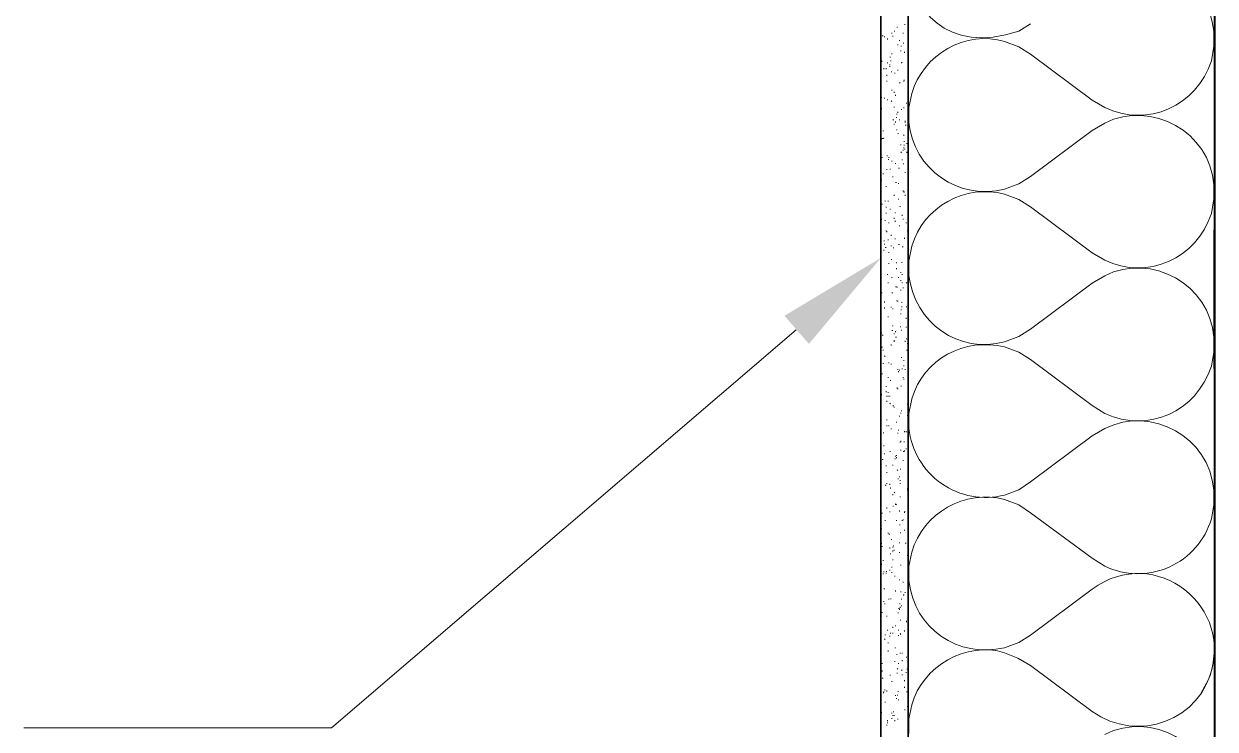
# Model space of a CAD drawing. Header units: inches. Extents: x 5 to 516, y -193 to 129.
# Drawn here: x 47.761 to 49.547, y -181.711 to -180.654 of the extents above; entities that cross this region are included whole.
import ezdxf

# ---------------------------------------------------------------- set-up
doc = ezdxf.new("R2010")
doc.units = ezdxf.units.IN
doc.header["$MEASUREMENT"] = 0
doc.layers.add('PDF7_Geometry', color=7, linetype='Continuous')
doc.layers.add('PDF7_Solid Fills', color=7, linetype='Continuous')

msp = doc.modelspace()

# ---------------------------------------------------------------- linework, layer by layer
at = {"layer": 'PDF7_Geometry', "lineweight": 35}
for points in [[(49.545775, -172.2280057), (49.545775, -190.8946738), (49.5868862, -190.8946738), (49.5868862, -172.2280057)], [(49.045775, -177.4357839), (49.045775, -182.0613398), (49.0868861, -182.0613398), (49.0868861, -177.4357839)]]:
    msp.add_lwpolyline(points, close=True, dxfattribs=at)
at = {"layer": 'PDF7_Geometry', "lineweight": 15}
for points in [[(49.5468861, -190.8946733), (49.5468861, -172.2280051)], [(49.0702196, -180.6591169), (49.0702196, -180.6580058)], [(49.0824424, -180.6546726), (49.0813313, -180.6546726)], [(49.0868867, -180.6624501), (49.0868867, -180.661339)], [(49.2524416, -180.6646722), (49.2702194, -180.6535611)], [(49.0491082, -180.6713386), (49.0479971, -180.6713386)], [(49.0513303, -180.6735607), (49.0513303, -180.6724496)], [(49.0557746, -180.6768951), (49.0557746, -180.675784)], [(49.0624421, -180.6680054), (49.0624421, -180.6668943)], [(49.0635532, -180.6724508), (49.0635532, -180.6713397)], [(49.0668864, -180.6646722), (49.0657753, -180.6646722)], [(49.0735528, -180.6791172), (49.0735528, -180.6780061)], [(49.0791081, -180.6680054), (49.0791081, -180.6668943)], [(49.3813305, -180.7791164), (49.3624416, -180.7680053), (49.2702194, -180.6991164), (49.2524416, -180.6880053), (49.2313305, -180.6802275)], [(49.5413305, -180.7091164), (49.5446638, -180.6868942), (49.5446638, -180.6646719)], [(49.0624421, -180.6991164), (49.0624421, -180.6980053)], [(49.0713306, -180.6857836), (49.0713306, -180.6846725)], [(49.076886, -180.6868947), (49.0757749, -180.6868947)], [(49.0757749, -180.6946721), (49.0757749, -180.693561)], [(49.0802192, -180.6824504), (49.0791081, -180.6824504)], [(49.0813302, -180.6968943), (49.0813302, -180.6957832)], [(49.0479971, -180.7091171), (49.046886, -180.7102282)], [(49.0557746, -180.7124503), (49.0557746, -180.7113392)], [(49.06022, -180.7035618), (49.0591089, -180.7035618)], [(49.0591089, -180.7157835), (49.0591089, -180.7146724)], [(49.0613311, -180.7091171), (49.0602199, -180.7091171)], [(49.077997, -180.7113393), (49.0768859, -180.7113393)], [(49.076886, -180.7124503), (49.076886, -180.7113392)], [(49.0868867, -180.7046729), (49.0868867, -180.7035617)], [(49.0502193, -180.7213388), (49.0502193, -180.7202277)], [(49.0535525, -180.7213388), (49.0535525, -180.7202277)], [(49.0546647, -180.7313396), (49.0546647, -180.7302285)], [(49.0591089, -180.7180056), (49.0591089, -180.7168945)], [(49.0624421, -180.7257842), (49.061331, -180.7257842)], [(49.0668864, -180.7280064), (49.0668864, -180.7268953)], [(49.0713306, -180.723561), (49.0713306, -180.7224499)], [(49.0546647, -180.7402281), (49.0546647, -180.739117)], [(49.0746638, -180.7413392), (49.0735527, -180.7424503)], [(49.0813302, -180.738006), (49.0802191, -180.738006)], [(49.0802192, -180.7402281), (49.0802192, -180.739117)], [(49.0868867, -180.7424502), (49.0868867, -180.7413391)], [(49.0868867, -180.7468945), (49.0868867, -180.7457834)], [(49.0468861, -180.7646727), (49.0468861, -180.7635616)], [(49.0513303, -180.7657837), (49.0513303, -180.7646726)], [(49.0557746, -180.7680059), (49.0557746, -180.7668948)], [(49.0624421, -180.770228), (49.061331, -180.7691169)], [(49.0624421, -180.753562), (49.0624421, -180.7524509)], [(49.0657753, -180.7568941), (49.0657753, -180.755783)], [(49.0679974, -180.7613395), (49.0679974, -180.7602284)], [(49.0924416, -180.7580053), (49.0879971, -180.7791164), (49.0879971, -180.8013386)], [(49.0468861, -180.7813398), (49.0468861, -180.7802287)], [(49.0657753, -180.7791165), (49.0657753, -180.7780054)], [(49.0713306, -180.7868951), (49.0713306, -180.785784)], [(49.076886, -180.7824497), (49.076886, -180.7813386)], [(49.0802192, -180.7802276), (49.0802192, -180.7791165)], [(49.0846646, -180.7724501), (49.0835535, -180.7724501)], [(49.0868867, -180.7791165), (49.0868867, -180.7780054)], [(49.0646643, -180.7968947), (49.0635531, -180.7980058)], [(49.0657753, -180.8046722), (49.0657753, -180.8035611)], [(49.0679974, -180.801339), (49.0679974, -180.8002279)], [(49.0702196, -180.7891173), (49.0691085, -180.7891173)], [(49.0691085, -180.7946726), (49.0691085, -180.7935615)], [(49.0735528, -180.7980058), (49.0735528, -180.7968947)], [(49.0824424, -180.8002279), (49.0824424, -180.7991168)], [(49.0824424, -180.801339), (49.0824424, -180.8002279)], [(49.0868867, -180.7891173), (49.0868867, -180.7880061)], [(49.3813305, -180.8024506), (49.3624416, -180.8135617), (49.2702194, -180.8824506)], [(49.0491082, -180.8146729), (49.0491082, -180.8135618)], [(49.0702196, -180.8124496), (49.0691085, -180.8124496)], [(49.0724417, -180.8180061), (49.0713306, -180.8180061)], [(49.0802192, -180.8213393), (49.0802192, -180.8202282)], [(49.0835524, -180.8057833), (49.0824413, -180.8057833)], [(49.0468861, -180.8268946), (49.0468861, -180.8257835)], [(49.0491082, -180.8257836), (49.0479971, -180.8257836)], [(49.0502193, -180.8257836), (49.0502193, -180.8246725)], [(49.0757749, -180.8357832), (49.0757749, -180.8346721)], [(49.0813302, -180.8302278), (49.0802191, -180.8302278)], [(49.0813302, -180.8357832), (49.0802191, -180.8357832)], [(49.0802192, -180.8402274), (49.0802192, -180.8391163)], [(49.0846646, -180.833561), (49.0846646, -180.8324499)], [(49.0868867, -180.8313389), (49.0868867, -180.8302278)], [(49.0479971, -180.8546724), (49.0479971, -180.8535613)], [(49.0557746, -180.8513392), (49.0546635, -180.8513392)], [(49.0579967, -180.8568945), (49.0568856, -180.8568945)], [(49.0579967, -180.8546724), (49.0579967, -180.8535613)], [(49.076886, -180.8457839), (49.0757749, -180.846895)], [(49.077997, -180.8580056), (49.077997, -180.8568945)], [(49.0791081, -180.8435618), (49.0791081, -180.8424506)], [(49.0824424, -180.8413396), (49.0813313, -180.8413396)], [(49.0846646, -180.846895), (49.0846646, -180.8457838)], [(49.5468861, -180.848006), (49.545775, -180.8457838)], [(49.0546647, -180.8724506), (49.0546647, -180.8713395)], [(49.06022, -180.8713395), (49.0591089, -180.8713395)], [(49.0624421, -180.8602277), (49.0624421, -180.8591166)], [(49.0679974, -180.8635609), (49.0679974, -180.8624498)], [(49.0735528, -180.8702285), (49.0724417, -180.8702285)], [(49.0802192, -180.8635609), (49.0791081, -180.8635609)], [(49.0824424, -180.8768949), (49.0824424, -180.8757838)], [(49.0868867, -180.8735617), (49.0868867, -180.8724506)], [(49.0468861, -180.8880055), (49.0468861, -180.8868944)], [(49.0491082, -180.8780059), (49.0491082, -180.879117)], [(49.0635532, -180.8835613), (49.0635532, -180.8824501)], [(49.0691085, -180.8913387), (49.0679974, -180.8913387)], [(49.0724417, -180.8935609), (49.0724417, -180.8924497)], [(49.2313305, -180.9013386), (49.2524416, -180.8935609), (49.2702194, -180.8824497)], [(49.5413305, -180.9380062), (49.5446638, -180.9157839), (49.5446638, -180.8946728)], [(49.0535525, -180.8980062), (49.0535525, -180.8968951)], [(49.0657753, -180.911339), (49.0657753, -180.9102279)], [(49.0791081, -180.9046726), (49.0791081, -180.9035615)], [(49.0813302, -180.9057837), (49.0802191, -180.9057837)], [(49.0802192, -180.9057837), (49.0802192, -180.9046726)], [(49.0824424, -180.911339), (49.0824424, -180.9102279)], [(49.0868867, -180.9002284), (49.0868867, -180.8991173)], [(49.3813305, -181.0080062), (49.3624416, -180.9968951), (49.2702194, -180.9280062), (49.2524416, -180.916895), (49.2313305, -180.9091173)], [(49.0479971, -180.924673), (49.0479971, -180.9235619)], [(49.0524414, -180.9202287), (49.0524414, -180.9191176)], [(49.0535525, -180.9291172), (49.0535525, -180.9280061)], [(49.0568868, -180.9191165), (49.0568868, -180.9202276)], [(49.0724417, -180.9168944), (49.0724417, -180.9157833)], [(49.0746638, -180.9280062), (49.0746638, -180.926895)], [(49.0868867, -180.9146722), (49.0868867, -180.9135611)], [(49.0468861, -180.9468943), (49.0468861, -180.9457832)], [(49.0524414, -180.9480065), (49.0524414, -180.9491176)], [(49.0535525, -180.9380058), (49.0535525, -180.9368946)], [(49.06022, -180.9313394), (49.0591089, -180.9313394)], [(49.0657753, -180.9446722), (49.0657753, -180.9457833)], [(49.0679974, -180.9368947), (49.0668863, -180.9368947)], [(49.077997, -180.9402279), (49.077997, -180.941339)], [(49.0791081, -180.9468943), (49.0791081, -180.9457832)], [(49.0868867, -180.9335615), (49.0868867, -180.9324504)], [(49.0535525, -180.9646725), (49.0535525, -180.9635614)], [(49.0546647, -180.9657835), (49.0546647, -180.9646724)], [(49.0579967, -180.9524507), (49.0579967, -180.9513396)], [(49.0679974, -180.9502286), (49.0668863, -180.9491175)], [(49.0735528, -180.956895), (49.0735528, -180.9557839)], [(49.0835524, -180.9513385), (49.0835524, -180.9524497)], [(49.0857745, -180.9646725), (49.0857745, -180.9635614)], [(49.0868867, -180.956895), (49.0868867, -180.9557839)], [(49.0513303, -180.9791163), (49.0502192, -180.9791163)], [(49.0513303, -180.9846728), (49.0513303, -180.9835617)], [(49.0568868, -180.9768942), (49.0568868, -180.9780053)], [(49.0613311, -180.9713389), (49.0613311, -180.9702278)], [(49.0679974, -180.9757843), (49.0668863, -180.9757843)], [(49.0813302, -180.9757843), (49.0813302, -180.9746731)], [(49.0502193, -180.9935613), (49.0502193, -180.9924502)], [(49.0535525, -180.9891171), (49.0524413, -180.9891171)], [(49.0579967, -180.9968945), (49.0579967, -180.9957834)], [(49.0613311, -180.9868949), (49.0613311, -180.9857838)], [(49.0646643, -180.9902281), (49.0646643, -180.989117)], [(49.0735528, -180.9846728), (49.0724417, -180.9846728)], [(49.0791081, -180.988006), (49.077997, -180.988006)], [(49.0868867, -180.9991166), (49.0868867, -180.9980055)], [(49.0924416, -180.9868951), (49.0879971, -181.0091173), (49.0879971, -181.0313395)], [(49.0579967, -181.0135616), (49.0579967, -181.0124505)], [(49.0624421, -181.0068941), (49.061331, -181.0068941)], [(49.0691085, -181.0124506), (49.0691085, -181.0113395)], [(49.077997, -181.0113395), (49.0768859, -181.0113395)], [(49.0557746, -181.0302276), (49.0557746, -181.0291165)], [(49.0624421, -181.0346719), (49.0624421, -181.0335608)], [(49.0691085, -181.0213391), (49.0691085, -181.020228)], [(49.0724417, -181.0346719), (49.0724417, -181.0335608)], [(49.0757749, -181.0268944), (49.0757749, -181.0257833)], [(49.077997, -181.0302276), (49.077997, -181.0291165)], [(49.3813305, -181.0313392), (49.3624416, -181.0424503), (49.2702194, -181.1113392)], [(49.0568868, -181.0424505), (49.0568868, -181.0413394)], [(49.0691085, -181.0480058), (49.0679974, -181.0480058)], [(49.0702196, -181.0491169), (49.0702196, -181.0480058)], [(49.0757749, -181.0391173), (49.0757749, -181.0380062)], [(49.0757749, -181.0535611), (49.0757749, -181.05245)], [(49.077997, -181.0424505), (49.077997, -181.0413394)], [(49.0791081, -181.0502279), (49.0791081, -181.0491168)], [(49.0846646, -181.0424505), (49.0835535, -181.0413394)], [(49.0868867, -181.0413394), (49.0868867, -181.0402283)], [(49.0479971, -181.0568943), (49.046886, -181.0568943)], [(49.0513303, -181.0713393), (49.0513303, -181.0702282)], [(49.0635532, -181.0568943), (49.0624421, -181.0568943)], [(49.0702196, -181.0691172), (49.0691085, -181.0691172)], [(49.0713306, -181.0702283), (49.0713306, -181.0691171)], [(49.077997, -181.0713393), (49.0768859, -181.0713393)], [(49.0513303, -181.0802279), (49.0513303, -181.0791167)], [(49.0613311, -181.0780057), (49.0613311, -181.0791168)], [(49.0635532, -181.0813389), (49.0635532, -181.0802278)], [(49.076886, -181.08245), (49.0757749, -181.08245)], [(49.0757749, -181.0891175), (49.0757749, -181.0880064)], [(49.077997, -181.0780057), (49.0768859, -181.0780057)], [(49.0846646, -181.0780057), (49.0835535, -181.0780057)], [(49.0868867, -181.0835611), (49.0868867, -181.0824499)], [(49.0568868, -181.0935618), (49.0568868, -181.0924507)], [(49.0635532, -181.1068946), (49.0635532, -181.1057835)], [(49.0757749, -181.1080056), (49.0746638, -181.1080056)], [(49.0835524, -181.0957839), (49.0835524, -181.0946728)], [(49.0835524, -181.1080056), (49.0835524, -181.1091167)], [(49.0868867, -181.0924507), (49.0868867, -181.0913396)], [(49.5468861, -181.098006), (49.545775, -181.0957838)], [(48.9191078, -181.1124499), (48.2224411, -181.7091166), (47.76133, -181.7091166)], [(49.0468861, -181.1180052), (49.0468861, -181.1168941)], [(49.0491082, -181.1202285), (49.0479971, -181.1202285)], [(49.0635532, -181.113561), (49.0624421, -181.113561)], [(49.0657753, -181.1191174), (49.0657753, -181.1180063)], [(49.0679974, -181.1157831), (49.0679974, -181.114672)], [(49.0691085, -181.1235617), (49.0679974, -181.1235617)], [(49.076886, -181.113561), (49.076886, -181.1124499)], [(49.0846646, -181.1257838), (49.0835535, -181.1257838)], [(49.0868867, -181.1257838), (49.0868867, -181.1246727)], [(49.2313305, -181.1302284), (49.2524416, -181.1224506), (49.2702194, -181.1113395)], [(49.5413305, -181.1668948), (49.5446638, -181.1457837), (49.5446638, -181.1235615)], [(49.0479971, -181.1391166), (49.0479971, -181.1380055)], [(49.0491082, -181.1435609), (49.0491082, -181.1424498)], [(49.0613311, -181.1357834), (49.0613311, -181.1346723)], [(49.0657753, -181.1280059), (49.0657753, -181.129117), (49.0657753, -181.1302281)], [(49.0824424, -181.1302281), (49.0824424, -181.129117)], [(49.0846646, -181.1435609), (49.0846646, -181.1424498)], [(49.0857745, -181.1324502), (49.0857745, -181.1335613)], [(49.3813305, -181.2380059), (49.3624416, -181.2257837), (49.2702194, -181.1568948), (49.2524416, -181.1457837), (49.2313305, -181.1380059)], [(49.0491082, -181.1635612), (49.0491082, -181.1624501)], [(49.0524414, -181.1524505), (49.0513303, -181.1513394)], [(49.0579967, -181.1624501), (49.0579967, -181.161339)], [(49.076886, -181.1546727), (49.076886, -181.1535616)], [(49.0802192, -181.1591169), (49.0802192, -181.1580058)], [(49.0479971, -181.1791172), (49.0479971, -181.1780061)], [(49.0613311, -181.1646723), (49.0613311, -181.1635611)], [(49.0713306, -181.1724509), (49.0713306, -181.1713397)], [(49.0724417, -181.174673), (49.0724417, -181.1757841)], [(49.0735528, -181.1735608), (49.0735528, -181.1724497)], [(49.077997, -181.1713387), (49.077997, -181.1702275)], [(49.0802192, -181.1668944), (49.0802192, -181.1657833)], [(49.0824424, -181.1724509), (49.0824424, -181.1713397)], [(49.0868867, -181.1680055), (49.0868867, -181.1668943)], [(49.045775, -181.19245), (49.045775, -181.1935611)], [(49.0535525, -181.1980065), (49.0535525, -181.1968954)], [(49.0568868, -181.1846726), (49.0568868, -181.1835615)], [(49.06022, -181.1891168), (49.06022, -181.1880057)], [(49.076886, -181.1968943), (49.0757749, -181.1968943)], [(49.0791081, -181.1846726), (49.0791081, -181.1835615)], [(49.0802192, -181.1868947), (49.0802192, -181.1857836)], [(49.0468861, -181.2102282), (49.0468861, -181.2091171)], [(49.0535525, -181.205784), (49.0535525, -181.2046728)], [(49.0546647, -181.2124504), (49.0546647, -181.2113392)], [(49.0568868, -181.206895), (49.0568868, -181.2057839)], [(49.0568868, -181.2113393), (49.0568868, -181.2124504)], [(49.0591089, -181.2124504), (49.0591089, -181.2113392)], [(49.0702196, -181.2002286), (49.0702196, -181.1991175)], [(49.0713306, -181.2013386), (49.0713306, -181.2002275)], [(49.0868867, -181.2102282), (49.0868867, -181.2091171)], [(49.0546647, -181.2202278), (49.0546647, -181.2191167)], [(49.06022, -181.22245), (49.0591089, -181.2235611)], [(49.0646643, -181.2268942), (49.0635531, -181.2257831)], [(49.0657753, -181.2291163), (49.0657753, -181.2280052)], [(49.076886, -181.2346728), (49.076886, -181.2335617)], [(49.0857745, -181.2246721), (49.0857745, -181.223561)], [(49.0868867, -181.2213389), (49.0868867, -181.2202278)], [(49.045775, -181.2468945), (49.045775, -181.2457834)], [(49.0546647, -181.2480056), (49.0546647, -181.2468945)], [(49.0691085, -181.2513388), (49.0691085, -181.2502277)], [(49.0735528, -181.2424503), (49.0735528, -181.2413392)], [(49.0757749, -181.238006), (49.0757749, -181.2368949)], [(49.0857745, -181.2402281), (49.0857745, -181.2413392)], [(49.0868867, -181.2513388), (49.0868867, -181.2502277)], [(49.045775, -181.254672), (49.045775, -181.2557831)], [(49.0502193, -181.2668949), (49.0491082, -181.2668949)], [(49.0546647, -181.2568941), (49.0546647, -181.255783)], [(49.0579967, -181.2568941), (49.0579967, -181.255783)], [(49.0613311, -181.2613395), (49.0613311, -181.2602284)], [(49.0713306, -181.2680059), (49.0713306, -181.2668948)], [(49.0724417, -181.2635617), (49.0724417, -181.2624505)], [(49.0813302, -181.2657838), (49.0813302, -181.2646727)], [(49.0835524, -181.2657838), (49.0835524, -181.2646727)], [(49.0868867, -181.2535621), (49.0868867, -181.2524509)], [(49.0868867, -181.2657838), (49.0868867, -181.2646727)], [(49.3813305, -181.2602278), (49.3624416, -181.2713389), (49.2702194, -181.3402278)], [(49.0502193, -181.2868952), (49.0502193, -181.2857841)], [(49.0746638, -181.2802276), (49.0746638, -181.2813388)], [(49.0757749, -181.2802276), (49.0757749, -181.2791165)], [(49.0813302, -181.2802276), (49.0802191, -181.2802276)], [(49.0513303, -181.2991169), (49.0513303, -181.2980058)], [(49.06022, -181.2946726), (49.0591089, -181.2946726)], [(49.0679974, -181.3024501), (49.0679974, -181.301339)], [(49.0691085, -181.301339), (49.0691085, -181.3002279)], [(49.0691085, -181.3046722), (49.0691085, -181.3035611)], [(49.0757749, -181.2935616), (49.0757749, -181.2924505)], [(49.0802192, -181.2946726), (49.0791081, -181.2946726)], [(49.0813302, -181.2935616), (49.0813302, -181.2946727)], [(49.0835524, -181.2913394), (49.0835524, -181.2902283)], [(49.0868867, -181.2935616), (49.0868867, -181.2924505)], [(49.0491082, -181.3068944), (49.0479971, -181.3068944)], [(49.0535525, -181.3168951), (49.0535525, -181.315784)], [(49.0635532, -181.315784), (49.0635532, -181.3146729)], [(49.0679974, -181.3057833), (49.0668863, -181.3057833)], [(49.0713306, -181.3224504), (49.0702195, -181.3235615)], [(49.0757749, -181.3213393), (49.0746638, -181.3213393)], [(49.0791081, -181.3091176), (49.0791081, -181.3080065)], [(49.0868867, -181.3202283), (49.0868867, -181.3191172)], [(49.0546647, -181.3257836), (49.0546647, -181.3268947)], [(49.0724417, -181.3357832), (49.0713306, -181.3357832)], [(49.0735528, -181.3335611), (49.0735528, -181.33245)], [(49.0746638, -181.3391175), (49.0746638, -181.3380064)], [(49.0868867, -181.3357832), (49.0868867, -181.3346721)], [(49.0535525, -181.3446729), (49.0524413, -181.345784)], [(49.0546647, -181.3435618), (49.0546647, -181.3424507)], [(49.0591089, -181.3446729), (49.0591089, -181.3435617)], [(49.06022, -181.3502282), (49.06022, -181.3491171)], [(49.0668864, -181.3568946), (49.0657753, -181.3557835)], [(49.0746638, -181.3435618), (49.0746638, -181.3424507)], [(49.0857745, -181.3513393), (49.0857745, -181.3502281)], [(49.0857745, -181.3535614), (49.0857745, -181.3524503)], [(49.5468861, -181.3480061), (49.545775, -181.3457838)], [(49.0635532, -181.3602278), (49.0635532, -181.3591167)], [(49.0691085, -181.3746728), (49.0679974, -181.3735617)], [(49.0679974, -181.3746728), (49.0679974, -181.3735617)], [(49.0746638, -181.363561), (49.0746638, -181.3624499)], [(49.0868867, -181.3735617), (49.0868867, -181.3724506)], [(49.0479971, -181.3868945), (49.0479971, -181.3880056)], [(49.0546647, -181.3802281), (49.0546647, -181.379117)], [(49.0591089, -181.3857834), (49.0591089, -181.3846723)], [(49.0646643, -181.3768949), (49.0635531, -181.3768949)], [(49.0735528, -181.3846724), (49.0735528, -181.3835613)], [(49.0813302, -181.3868945), (49.0813302, -181.3857834)], [(49.0824424, -181.3846724), (49.0813313, -181.3846724)], [(49.0868867, -181.378006), (49.0868867, -181.3768949)], [(49.0468861, -181.4113391), (49.0468861, -181.410228)], [(49.0524414, -181.3991174), (49.0524414, -181.3980062)], [(49.0691085, -181.3991174), (49.0691085, -181.3980062)], [(49.0746638, -181.4046727), (49.0735527, -181.4046727)], [(49.077997, -181.3991174), (49.077997, -181.3980062)], [(49.0791081, -181.3980063), (49.0791081, -181.3968952)], [(49.0813302, -181.4135612), (49.0813302, -181.4124501)], [(49.0568868, -181.4180055), (49.0568868, -181.4168944)], [(49.0591089, -181.4191165), (49.0579978, -181.4191165)], [(49.0624421, -181.4268951), (49.061331, -181.4268951)], [(49.0757749, -181.4168944), (49.0746638, -181.4168944)], [(49.0868867, -181.4202287), (49.0868867, -181.4191176)], [(49.0468861, -181.4335615), (49.0468861, -181.4324504)], [(49.0479971, -181.4380058), (49.0479971, -181.4368947)], [(49.0591089, -181.4402279), (49.0591089, -181.4391168)], [(49.06022, -181.4491165), (49.06022, -181.4480053)], [(49.0635532, -181.4391169), (49.0635532, -181.4380057)], [(49.0635532, -181.4446722), (49.0635532, -181.4435611)], [(49.0646643, -181.4368947), (49.0646643, -181.4357836)], [(49.0657753, -181.4435611), (49.0657753, -181.44245)], [(49.0735528, -181.4324505), (49.0735528, -181.4313394)], [(49.0735528, -181.4468943), (49.0735528, -181.4457832)], [(49.0835524, -181.4324505), (49.0824413, -181.4324505)], [(49.0924416, -181.4457834), (49.0879971, -181.4668945), (49.0879971, -181.4891167)], [(49.0468861, -181.4646725), (49.0468861, -181.4635614)], [(49.0491082, -181.4591172), (49.0491082, -181.4580061)], [(49.0635532, -181.4580061), (49.0635532, -181.456895)], [(49.0757749, -181.4657836), (49.0757749, -181.4646725)], [(49.0857745, -181.4513386), (49.0857745, -181.4502275)], [(49.0868867, -181.4624504), (49.0868867, -181.4613393)], [(49.0491082, -181.4780064), (49.0491082, -181.4791175)], [(49.0502193, -181.4757843), (49.0502193, -181.4746732)], [(49.0535525, -181.4780064), (49.0535525, -181.4768953)], [(49.0546647, -181.4746721), (49.0535535, -181.4746721)], [(49.0591089, -181.473561), (49.0591089, -181.4724499)], [(49.0624421, -181.4691168), (49.0624421, -181.4680057)], [(49.0624421, -181.4768942), (49.0624421, -181.4757831)], [(49.0668864, -181.4824507), (49.0668864, -181.4813396)], [(49.0868867, -181.4802286), (49.0868867, -181.4791175)], [(49.0513303, -181.5013388), (49.0502192, -181.5002277)], [(49.0735528, -181.488006), (49.0735528, -181.4868949)], [(49.0791081, -181.4913392), (49.0791081, -181.4902281)], [(49.3624414, -181.5013393), (49.2702191, -181.5702282)], [(49.0502193, -181.5202281), (49.0502193, -181.519117)], [(49.0579967, -181.5168949), (49.0579967, -181.5157838)], [(49.0613311, -181.5157838), (49.0602199, -181.5157838)], [(49.0679974, -181.5035621), (49.0679974, -181.5046732)], [(49.0757749, -181.5057842), (49.0757749, -181.5046731)], [(49.076886, -181.5168949), (49.076886, -181.5157838)], [(49.0791081, -181.5102285), (49.0802192, -181.5102285), (49.0802192, -181.5091174)], [(49.0824424, -181.5068941), (49.0824424, -181.505783)], [(49.0868867, -181.504672), (49.0868867, -181.5035609)], [(49.0479971, -181.5368952), (49.0479971, -181.5357841)], [(49.0524414, -181.5235613), (49.0513303, -181.5235613)], [(49.0724417, -181.5368952), (49.0713306, -181.5368952)], [(49.0735528, -181.5302277), (49.0724417, -181.5302277)], [(49.0746638, -181.5235613), (49.0735527, -181.5235613)], [(49.0735528, -181.5324498), (49.0735528, -181.5313387)], [(49.0746638, -181.5291166), (49.0746638, -181.5280055)], [(49.076886, -181.5268945), (49.076886, -181.5257834)], [(49.0546647, -181.5424505), (49.0546647, -181.5413394)], [(49.0757749, -181.5480058), (49.0746638, -181.5480058)], [(49.0846646, -181.5491169), (49.0835535, -181.5491169)], [(49.0846646, -181.550228), (49.0835535, -181.550228)], [(49.0868867, -181.5468948), (49.0868867, -181.5457837)], [(49.0524414, -181.5702283), (49.0524414, -181.5691172)], [(49.0557746, -181.5624497), (49.0557746, -181.5635608)], [(49.0591089, -181.5724504), (49.0591089, -181.5713393)], [(49.06022, -181.5680062), (49.06022, -181.5668951)], [(49.0635532, -181.5591176), (49.0635532, -181.5580065)], [(49.0635532, -181.5680062), (49.0635532, -181.5668951)], [(49.0679974, -181.5568944), (49.0679974, -181.5557833)], [(49.0724417, -181.5635619), (49.0724417, -181.5624508)], [(49.0724417, -181.5713394), (49.0724417, -181.5702283)], [(49.0757749, -181.5691172), (49.0746638, -181.5680061)], [(49.0813302, -181.564673), (49.0813302, -181.5635619)], [(49.2313305, -181.5891167), (49.2524416, -181.581339), (49.2702194, -181.5702278)], [(49.0524414, -181.5757836), (49.0513303, -181.5768947)], [(49.0568868, -181.58245), (49.0568868, -181.5813389)], [(49.0679974, -181.5891176), (49.0668863, -181.5891176)], [(49.0868867, -181.5880054), (49.0868867, -181.5868942)], [(49.045775, -181.5957839), (49.045775, -181.5946728)], [(49.045775, -181.6068946), (49.045775, -181.6057835)], [(49.0568868, -181.5946729), (49.0568868, -181.5935618)], [(49.0702196, -181.5991171), (49.0691085, -181.5991171)], [(49.0746638, -181.5980061), (49.0746638, -181.596895)], [(49.077997, -181.5980061), (49.077997, -181.596895)], [(49.077997, -181.6080057), (49.077997, -181.6091168)], [(49.0846646, -181.6035614), (49.0835535, -181.6035614)], [(49.3624416, -181.684672), (49.2702194, -181.6157831), (49.2513305, -181.604672), (49.2313305, -181.5968942)], [(49.5435527, -181.6157831), (49.5457749, -181.5924498)], [(49.5468861, -181.5980061), (49.545775, -181.5957839)], [(49.0479971, -181.613561), (49.0479971, -181.6124499)], [(49.0479971, -181.6246728), (49.0479971, -181.6235617)], [(49.0668864, -181.6102278), (49.0668864, -181.6091167)], [(49.0713306, -181.6202285), (49.0702195, -181.6213396)], [(49.0724417, -181.613561), (49.0724417, -181.6124499)], [(49.077997, -181.6224507), (49.0768859, -181.6235618)], [(49.0835524, -181.6257839), (49.0835524, -181.626895)], [(49.0857745, -181.6213396), (49.0846634, -181.6213396)], [(49.045775, -181.6357835), (49.045775, -181.6346723)], [(49.0491082, -181.6346724), (49.0479971, -181.6346724)], [(49.06022, -181.6302281), (49.0591089, -181.6302281)], [(49.0624421, -181.6402277), (49.0624421, -181.6391166)], [(49.0702196, -181.628006), (49.0702196, -181.6268949)], [(49.077997, -181.6302281), (49.077997, -181.629117)], [(49.0813302, -181.6380056), (49.0813302, -181.6391167)], [(49.0868867, -181.6302281), (49.0868867, -181.629117)], [(49.5257747, -181.6568948), (49.5368858, -181.6368948)], [(49.0502193, -181.6568948), (49.0491082, -181.6568948)], [(49.0502193, -181.6546727), (49.0502193, -181.6557838)], [(49.0524414, -181.6524506), (49.0513303, -181.6524506)], [(49.0546647, -181.6546727), (49.0546647, -181.6535616)], [(49.0679974, -181.6613391), (49.0679974, -181.660228)], [(49.0713306, -181.660228), (49.0702195, -181.660228)], [(49.0724417, -181.6546727), (49.0713306, -181.6546727)], [(49.0813302, -181.6491174), (49.0813302, -181.6480063)], [(49.0846646, -181.6557838), (49.0846646, -181.6546727)], [(49.0524414, -181.6713387), (49.0524414, -181.6702276)], [(49.0691085, -181.6657834), (49.0691085, -181.6646723)], [(49.0724417, -181.6680055), (49.0724417, -181.6668944)], [(49.0857745, -181.6780062), (49.0857745, -181.6768951)], [(49.0868867, -181.6724509), (49.0868867, -181.6713398)], [(49.0924416, -181.674672), (49.0879971, -181.6957831), (49.0879971, -181.7180054)], [(49.0468861, -181.6868947), (49.0468861, -181.6857836)], [(49.0557746, -181.6991165), (49.0557746, -181.6980054)], [(49.0624421, -181.6880058), (49.0624421, -181.6868947)], [(49.0624421, -181.6957833), (49.0624421, -181.6946722)], [(49.0635532, -181.691339), (49.0635532, -181.6902279)], [(49.0646643, -181.6857837), (49.0646643, -181.6846726)], [(49.0657753, -181.691339), (49.0657753, -181.6902279)], [(49.0668864, -181.6991165), (49.0668864, -181.6980054)], [(49.0713306, -181.6968943), (49.0713306, -181.6957832)], [(49.0824424, -181.6824505), (49.0813313, -181.6824505)], [(49.0546647, -181.705784), (49.0546647, -181.7046729)], [(49.0557746, -181.7024508), (49.0557746, -181.7013397)]]:
    msp.add_lwpolyline(points, dxfattribs=at)
at = {"layer": 'PDF7_Geometry', "lineweight": 50}
msp.add_lwpolyline([(49.545775, -180.9624503), (49.545775, -181.1702281)], dxfattribs=at)
at = {"layer": 'PDF7_Geometry', "lineweight": 15}
for points in [[(49.0924416, -181.2157837), (49.0879971, -181.2380059), (49.0879971, -181.2602281, 0.457824389), (49.2313305, -181.3602281), (49.2524416, -181.3524504), (49.2702194, -181.3402281)], [(49.5446638, -181.3524501), (49.5446638, -181.3746723), (49.5413305, -181.3957834, -0.461301612), (49.3813305, -181.4668945), (49.3624416, -181.4546723), (49.2702194, -181.3868945), (49.2524416, -181.3746723), (49.2313305, -181.3668945)]]:
    msp.add_lwpolyline(points, format="xyb", dxfattribs=at)
for points in [[(49.2524416, -180.4580055), (49.0348119, -180.3861352), (49.0348119, -180.7365611), (49.2524416, -180.6646722)], [(49.5446638, -180.6646719), (49.5376453, -180.5865793), (49.4548305, -180.5383756), (49.3813305, -180.5724497)], [(49.2313305, -180.6802275), (49.1737194, -180.6617275), (49.1079231, -180.7003201), (49.0924416, -180.7580053)], [(49.3813305, -180.7791164), (49.4450898, -180.8101349), (49.5193675, -180.7766349), (49.5413305, -180.7091164)], [(49.5446638, -180.8946728), (49.5394601, -180.8161173), (49.4514786, -180.7670247), (49.3813305, -180.8024506)], [(49.0879971, -180.8013386), (49.0939045, -180.8715423), (49.1636268, -180.9195423), (49.2313305, -180.9013386)], [(49.2313305, -180.9091173), (49.1729971, -180.8930247), (49.1085712, -180.9283025), (49.0924416, -180.9868951)], [(49.3813305, -181.0080062), (49.4450898, -181.0390247), (49.5193675, -181.0055247), (49.5413305, -180.9380062)], [(49.5446638, -181.1235615), (49.5394601, -181.0450059), (49.4514786, -180.9959133), (49.3813305, -181.0313392)], [(49.0879971, -181.0313395), (49.0954971, -181.100858), (49.1633305, -181.1501914), (49.2313305, -181.1302284)], [(49.2313305, -181.1380059), (49.1717749, -181.1236726), (49.1094971, -181.1557837), (49.0924416, -181.2157837)], [(49.3813305, -181.2380059), (49.4484786, -181.2675985), (49.5175527, -181.2357467), (49.5413305, -181.1668948)], [(49.5446638, -181.3524501), (49.5381824, -181.2731537), (49.4522935, -181.2258574), (49.3813305, -181.2602278)], [(49.2313305, -181.3668945), (49.1728675, -181.351376), (49.1080897, -181.3869686), (49.0924416, -181.4457834)], [(49.5368858, -181.6368948), (49.5798858, -181.5280615), (49.4571636, -181.4318393), (49.3624414, -181.5013393)], [(49.0879971, -181.4891167), (49.0957564, -181.5606538), (49.161812, -181.6056538), (49.2313305, -181.5891167)], [(49.2313305, -181.5968942), (49.1737194, -181.5783942), (49.1079231, -181.6169868), (49.0924416, -181.674672)], [(49.3624416, -181.684672), (49.4310342, -181.7333572), (49.5262194, -181.698635), (49.5435527, -181.6157831)], [(49.5446638, -181.8113396), (49.5394601, -181.732784), (49.4514786, -181.6836914), (49.3813305, -181.7191173)]]:
    msp.add_open_spline(points, degree=3, dxfattribs=at)
at = {"layer": 'PDF7_Solid Fills', "lineweight": 50, "transparency": 33554559}
msp.add_solid([(48.9013308, -181.0913396), (49.0457752, -181.004673), (48.9379974, -181.1335619)], dxfattribs=at)

doc.saveas('drawing.dxf')
